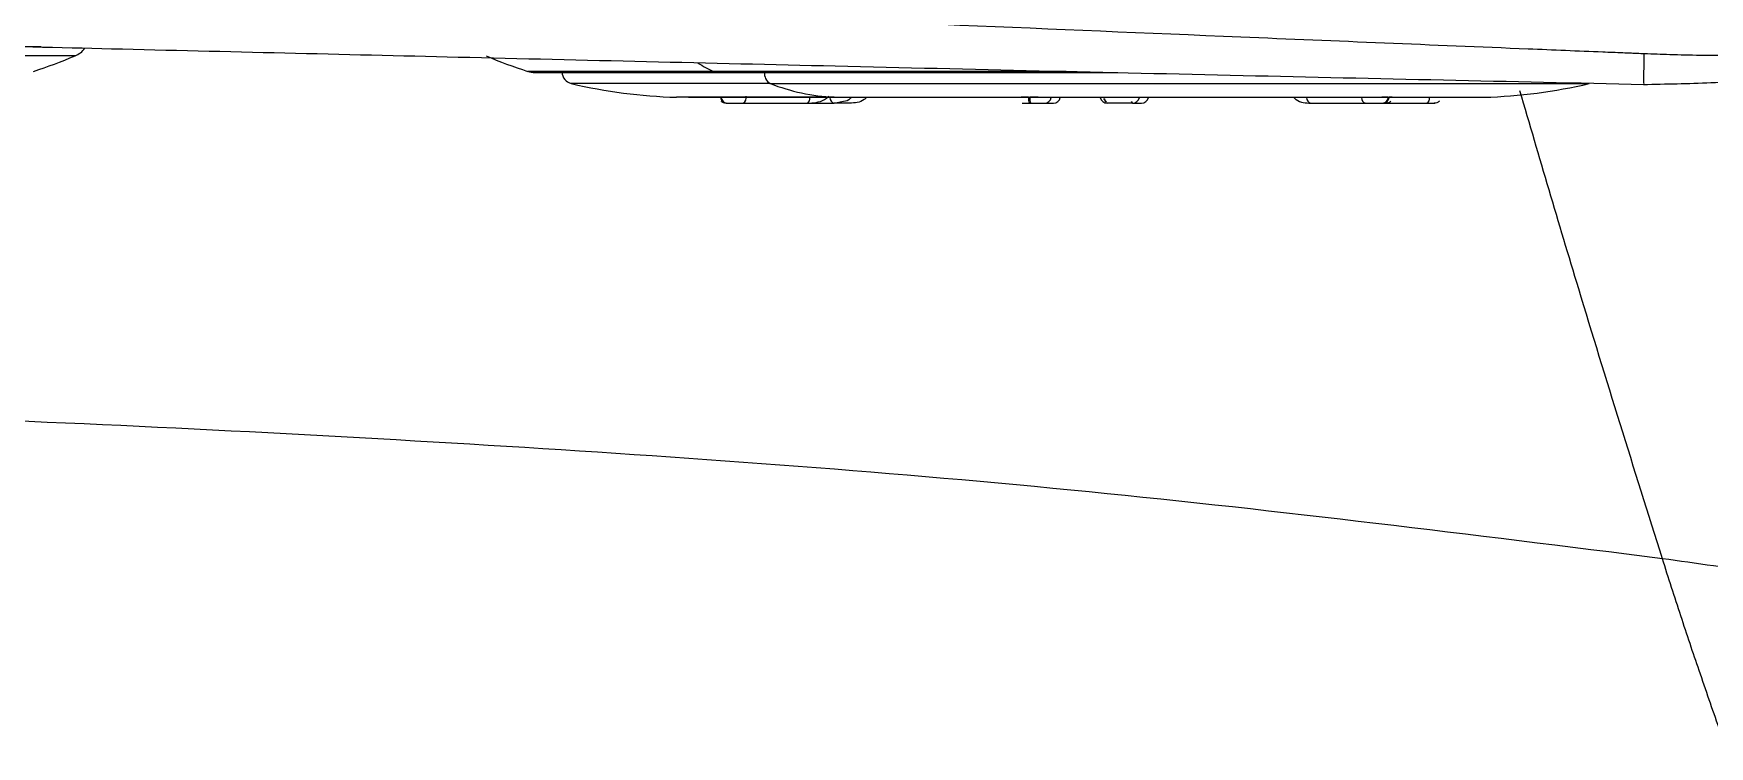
# Model space of a CAD drawing. Extents: x 939 to 1039, y 781 to 934.
# Drawn here: x 966.929 to 969.67, y 877.994 to 879.161 of the extents above; entities that cross this region are included whole.
import ezdxf

# ---------------------------------------------------------------- set-up
doc = ezdxf.new("R2010")
doc.units = 0
doc.header["$MEASUREMENT"] = 0
doc.layers.add('1', color=4, linetype='Continuous')

# ---------------------------------------------------------------- blocks, each defined once
blk = doc.blocks.new('Envoy')
at = {"layer": '1', "color": 3, "linetype": 'Continuous', "lineweight": 25}
for p, q in [((28.2873, 79.9642), (26.7727, 79.9642)), ((28.343, 79.9497), (26.7833, 79.9497)), ((29.083, 79.9243), (29.3869, 79.9243)), ((29.0953, 79.9224), (29.1353, 79.9224)), ((29.0953, 79.9224), (29.395, 79.9224)), ((29.3869, 79.9243), (29.9641, 79.9243)), ((29.395, 79.9224), (30.0483, 79.9224)), ((29.4797, 79.9044), (29.1546, 79.9044)), ((29.5845, 79.8819), (29.3267, 79.8819)), ((29.3463, 79.8819), (29.3463, 79.8817)), ((29.5965, 79.8817), (29.3463, 79.8817)), ((29.4797, 79.9044), (30.8195, 79.9044)), ((29.5845, 79.8819), (30.6475, 79.8819)), ((30.4951, 79.8817), (29.5965, 79.8817)), ((30.0252, 79.8801), (30.0293, 79.8737)), ((30.497, 79.8818), (30.4921, 79.8818)), ((30.4951, 79.8817), (30.4951, 79.8819)), ((30.6279, 79.8817), (30.4951, 79.8817)), ((30.6279, 79.8817), (30.6279, 79.8819)), ((29.4094, 79.8721), (29.4102, 79.8721)), ((29.4359, 79.8721), (29.5405, 79.8721)), ((29.5405, 79.8721), (29.5846, 79.8721)), ((29.5846, 79.8721), (29.5969, 79.8752)), ((29.6099, 79.8721), (29.5846, 79.8721)), ((29.904, 79.8721), (29.906, 79.8721)), ((29.9281, 79.8721), (29.943, 79.8721)), ((30.0722, 79.8721), (30.0311, 79.8721)), ((30.0702, 79.8751), (30.0722, 79.8721)), ((30.0722, 79.8721), (30.0871, 79.8721)), ((30.3643, 79.8721), (30.4541, 79.8721)), ((30.4541, 79.8721), (30.4797, 79.8721)), ((30.4817, 79.8721), (30.4829, 79.8721)), ((30.4865, 79.8721), (30.5541, 79.8721))]:
    blk.add_line(p, q, dxfattribs=at)
at = {"layer": '1', "color": 3, "linetype": 'Continuous', "lineweight": 25, "flags": 128}
for points in [[(29.3869, 79.9243), (29.3929, 79.9225), (29.395, 79.9224)], [(30.5647, 79.8721), (30.5666, 79.8723), (30.5672, 79.8724)]]:
    blk.add_lwpolyline(points, dxfattribs=at)
at = {"layer": '1', "color": 3, "linetype": 'Continuous', "lineweight": 25}
for centre, radius, start, end in [((28.3277, 79.986), 0.0394, 292.846, 322.4439), ((28.0056, 80.7504), 0.8689, 288.0558, 292.846), ((29.3524, 80.7504), 0.8689, 247.154, 251.9442), ((29.5936, 80.3448), 0.4686, 240.3259, 243.8224), ((29.0953, 79.9618), 0.0394, 251.9442, 270), ((29.1591, 79.9235), 0.0197, 181, 256.84), ((29.4903, 79.9212), 0.0199, 174.4333, 237.9631), ((29.3524, 80.7504), 0.8689, 256.84, 268.2945), ((29.4098, 79.8833), 0.0112, 187.8204, 268.1858), ((29.4105, 79.8833), 0.0112, 187.8204, 268.1858), ((29.4295, 79.8813), 0.0111, 304.8942, 12.2993), ((29.602, 80.2195), 0.338, 248.7962, 267.0407), ((29.5349, 79.8805), 0.0101, 303.7258, 6.5366), ((29.5872, 79.8814), 0.00965, 178.4914, 254.4835), ((29.9208, 79.8797), 0.0184, 173.5974, 204.3693), ((29.9228, 79.8797), 0.0184, 173.5929, 204.3466), ((29.9281, 79.8839), 0.0117, 270.1853, 349.2761), ((29.9429, 79.8839), 0.0117, 270.2114, 349.25), ((30.0312, 79.8839), 0.0117, 190.75, 269.8002), ((30.0722, 79.8839), 0.0117, 270.2076, 349.2676), ((30.087, 79.8839), 0.0117, 270.2076, 349.24), ((30.3669, 79.8814), 0.00965, 178.4847, 254.4901), ((30.4566, 79.8814), 0.00965, 178.5088, 254.457), ((30.4806, 79.8823), 0.0103, 275.8729, 356.8909), ((30.4818, 79.8823), 0.0103, 275.8729, 356.8909), ((30.5484, 79.8805), 0.0101, 303.7485, 6.5363), ((30.6217, 80.7504), 0.8689, 271.7055, 283.16)]:
    blk.add_arc(centre, radius, start, end, dxfattribs=at)
for points, knots in [([(20.9113, 80.1296), (21.1247, 80.1247), (21.5546, 80.1147), (22.1834, 80.1009), (22.7801, 80.0881), (23.3239, 80.0765), (23.8653, 80.0651), (24.4164, 80.0533), (24.9898, 80.0408), (25.466, 80.0302), (25.8488, 80.0215), (26.1419, 80.0148), (26.4364, 80.0081), (26.7474, 80.0008), (27.0903, 79.9928), (27.4745, 79.9836), (27.9166, 79.973), (28.4195, 79.9609), (28.986, 79.9473), (29.6029, 79.9327), (30.2493, 79.9176), (30.6902, 79.9078), (30.9087, 79.903)], [0, 0, 0, 0, 0.06404, 0.129018, 0.188696, 0.243091, 0.292192, 0.351146, 0.408463, 0.464242, 0.49402, 0.523342, 0.552206, 0.582377, 0.616662, 0.655096, 0.697681, 0.749325, 0.806001, 0.867699, 0.934433, 1, 1, 1, 1]), ([(30.8885, 79.9538), (30.8879, 79.9538), (30.8833, 79.954), (30.8676, 79.9546), (30.8118, 79.9569), (30.6036, 79.9654), (29.7935, 79.9992), (28.1915, 80.0675), (26.7452, 80.1059), (25.9122, 80.128)], [0, 0, 0, 0, 0.000353, 0.002828, 0.009436, 0.033986, 0.128384, 0.498019, 1, 1, 1, 1]), ([(31.285, 79.9627), (31.2794, 79.9621), (31.2695, 79.9609), (31.2542, 79.9592), (31.2444, 79.9582), (31.2382, 79.9577), (31.2356, 79.9574), (31.2262, 79.9566), (31.2061, 79.955), (31.1718, 79.9528), (31.1215, 79.9507), (31.063, 79.9498), (31.0039, 79.9502), (30.954, 79.9512), (30.9235, 79.9524), (30.9096, 79.9529)], [0, 0, 0, 0, 0.046531, 0.082488, 0.126136, 0.126895, 0.132435, 0.147446, 0.203773, 0.295536, 0.422906, 0.605357, 0.758853, 0.890317, 1, 1, 1, 1]), ([(30.9096, 79.9529), (30.9057, 79.9531), (30.8987, 79.9534), (30.8916, 79.9537), (30.8885, 79.9538)], [0, 0, 0, 0, 0.560008, 1, 1, 1, 1]), ([(30.9088, 79.905), (30.9087, 79.9046), (30.9087, 79.9034), (30.9089, 79.9185), (30.9094, 79.9415), (30.9096, 79.9529)], [0, 0, 0, 0, 0.202045, 0.605182, 1, 1, 1, 1]), ([(30.9082, 79.9029), (30.9448, 79.9036), (31.02, 79.9051), (31.1378, 79.9128), (31.2525, 79.9199), (31.3256, 79.9264), (31.3582, 79.9293)], [0, 0, 0, 0, 0.249611, 0.512245, 0.782451, 1, 1, 1, 1]), ([(29.5405, 79.8721), (29.5504, 79.8727), (29.5634, 79.8735), (29.5736, 79.8816), (29.576, 79.8836)], [0, 0, 0, 0, 0.756044, 1, 1, 1, 1]), ([(29.5969, 79.8752), (29.601, 79.8755), (29.6068, 79.876), (29.6114, 79.8804), (29.6128, 79.8817)], [0, 0, 0, 0, 0.700981, 1, 1, 1, 1]), ([(29.638, 79.8817), (29.6366, 79.8804), (29.6285, 79.8732), (29.6183, 79.8726), (29.6099, 79.8721)], [0, 0, 0, 0, 0.172537, 1, 1, 1, 1]), ([(29.9025, 79.8818), (29.8989, 79.8818), (29.8945, 79.8818), (29.8911, 79.8819), (29.8906, 79.8819)], [0, 0, 0, 0, 0.829051, 1, 1, 1, 1]), ([(29.918, 79.8819), (29.917, 79.8819), (29.9128, 79.8818), (29.9081, 79.8818), (29.9045, 79.8818)], [0, 0, 0, 0, 0.22612, 1, 1, 1, 1]), ([(30.3361, 79.8817), (30.3375, 79.8804), (30.3456, 79.8732), (30.3558, 79.8726), (30.3643, 79.8721)], [0, 0, 0, 0, 0.172528, 1, 1, 1, 1]), ([(30.4909, 79.8818), (30.4885, 79.8818), (30.4854, 79.8818), (30.4811, 79.8819), (30.4802, 79.8819)], [0, 0, 0, 0, 0.774332, 1, 1, 1, 1]), ([(30.9391, 79.1271), (30.893, 79.2741), (30.813, 79.5288), (30.7379, 79.7843), (30.7062, 79.8922)], [0, 0, 0, 0, 0.577489, 1, 1, 1, 1]), ([(29.4081, 79.8721), (29.4066, 79.8723), (29.4043, 79.8725), (29.4015, 79.8739), (29.4003, 79.875), (29.3997, 79.8755)], [0, 0, 0, 0, 0.47847, 0.736435, 1, 1, 1, 1]), ([(29.408, 79.8721), (29.408, 79.8721), (29.4076, 79.8721), (29.4086, 79.8721), (29.4094, 79.8721)], [0, 0, 0, 0, 0.100912, 1, 1, 1, 1]), ([(29.4102, 79.8721), (29.4116, 79.8721), (29.4145, 79.8721), (29.4219, 79.8721), (29.4293, 79.8721), (29.4337, 79.8721), (29.4359, 79.8721)], [0, 0, 0, 0, 0.279692, 0.559241, 0.779553, 1, 1, 1, 1]), ([(29.4876, 79.8721), (29.4884, 79.8721), (29.4898, 79.8721), (29.4931, 79.8721), (29.4948, 79.8721)], [0, 0, 0, 0, 0.499922, 1, 1, 1, 1]), ([(29.8921, 79.8721), (29.8938, 79.8721), (29.8973, 79.8721), (29.9017, 79.8721), (29.904, 79.8721)], [0, 0, 0, 0, 0.499778, 1, 1, 1, 1]), ([(29.906, 79.8721), (29.9089, 79.8721), (29.9147, 79.8721), (29.9219, 79.8721), (29.9265, 79.8721), (29.9276, 79.8721), (29.9281, 79.8721)], [0, 0, 0, 0, 0.27969, 0.559226, 0.779573, 1, 1, 1, 1]), ([(30.0311, 79.8721), (30.0297, 79.8724), (30.0283, 79.8727), (30.0271, 79.8788), (30.027, 79.8792)], [0, 0, 0, 0, 0.942205, 1, 1, 1, 1]), ([(30.4541, 79.8721), (30.4566, 79.8721), (30.4616, 79.8721), (30.4699, 79.8721), (30.477, 79.8721), (30.4801, 79.8721), (30.4817, 79.8721)], [0, 0, 0, 0, 0.279507, 0.5590226, 0.7794235, 1, 1, 1, 1]), ([(30.4829, 79.8721), (30.4845, 79.8721), (30.4869, 79.8721), (30.4866, 79.8721), (30.4865, 79.8721)], [0, 0, 0, 0, 0.675822, 1, 1, 1, 1]), ([(30.4951, 79.8755), (30.4945, 79.875), (30.4933, 79.8739), (30.4905, 79.8725), (30.4883, 79.8723), (30.4868, 79.8721)], [0, 0, 0, 0, 0.2638299, 0.5216617, 1, 1, 1, 1]), ([(30.5541, 79.8721), (30.5566, 79.8721), (30.5618, 79.8721), (30.5642, 79.8721), (30.5653, 79.8721)], [0, 0, 0, 0, 0.4999268, 1, 1, 1, 1]), ([(30.5745, 79.8755), (30.5739, 79.875), (30.5726, 79.8739), (30.5698, 79.8725), (30.5676, 79.8723), (30.5661, 79.8721)], [0, 0, 0, 0, 0.2636707, 0.521642, 1, 1, 1, 1]), ([(30.9391, 79.1271), (30.6269, 79.1662), (29.9985, 79.2449), (29.0465, 79.3145), (28.0851, 79.3625), (27.1177, 79.3892), (26.1471, 79.3986), (25.1763, 79.3913), (24.2082, 79.367), (23.2458, 79.3218), (22.2921, 79.2556), (21.6622, 79.1806), (21.349, 79.1433)], [0, 0, 0, 0, 0.0982429, 0.1977087, 0.2978733, 0.3986843, 0.4997459, 0.6008043, 0.7016834, 0.8019611, 0.9015188, 1, 1, 1, 1]), ([(32.3882, 78.823), (32.3726, 78.8294), (32.3418, 78.8421), (32.2879, 78.8621), (32.2246, 78.8828), (32.1511, 78.9042), (32.0679, 78.9259), (31.9781, 78.9473), (31.8816, 78.9686), (31.7723, 78.991), (31.6472, 79.0149), (31.5076, 79.0396), (31.3908, 79.0591), (31.2971, 79.074), (31.2262, 79.0851), (31.1545, 79.0959), (31.0861, 79.106), (31.0152, 79.1164), (30.967, 79.1232), (30.9391, 79.1271)], [0, 0, 0, 0, 0.07913, 0.156737, 0.231838, 0.303525, 0.370175, 0.435405, 0.494856, 0.555119, 0.629594, 0.703768, 0.77911, 0.813323, 0.85016, 0.889666, 0.925035, 0.956659, 1, 1, 1, 1]), ([(31.1657, 78.5151), (31.1593, 78.5288), (31.1462, 78.557), (31.1254, 78.6053), (31.1039, 78.6579), (31.0814, 78.7154), (31.0575, 78.7791), (31.0299, 78.8552), (31.0004, 78.9404), (30.9693, 79.033), (30.9492, 79.0957), (30.9391, 79.1271)], [0, 0, 0, 0, 0.096969, 0.199293, 0.298406, 0.39604, 0.501498, 0.612526, 0.749743, 0.874445, 1, 1, 1, 1])]:
    blk.add_open_spline(points, degree=3, knots=knots, dxfattribs=at)

msp = doc.modelspace()

# ---------------------------------------------------------------- block references
at = {"layer": '1'}
msp.add_blockref('Envoy', (938.6538, 799.1744), dxfattribs=at)

doc.saveas('drawing.dxf')
